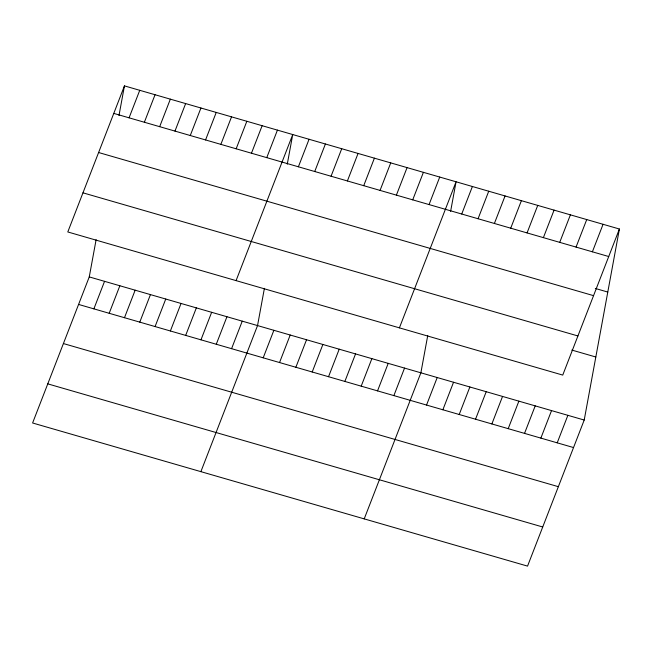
<?xml version="1.0" encoding="UTF-8"?>
<svg xmlns="http://www.w3.org/2000/svg" width="652" height="652" viewBox="0 0 652 652"><rect width="100%" height="100%" fill="white"/><g stroke="black" fill="none" stroke-linecap="round" stroke-linejoin="round"><path stroke-width="0.98" d="M619.4 229.015L562.741 375.087L67.792 231.957L124.45 85.885L619.4 229.015L584.208 420.043L527.549 566.115L32.6 422.985L89.259 276.913L96.121 239.667M118.99 115.494L124.45 85.885M264.402 288.331L257.54 325.584L200.881 471.649M287.279 164.157L292.732 134.548L236.073 280.621M427.736 335.56L420.874 372.814L364.215 518.886M450.613 211.387L456.066 181.778L399.407 327.85M129.072 117.825L139.748 90.302M144.369 122.242L155.046 94.727M159.675 126.667L170.343 99.153M93.88 308.852L104.556 281.338M174.972 131.093L185.641 103.578M109.186 313.278L119.854 285.763M190.27 135.518L200.938 108.004M124.483 317.703L135.151 290.189M205.567 139.944L216.236 112.429M139.781 322.129L150.449 294.614M220.865 144.369L231.542 116.847M155.078 326.554L165.747 299.04M236.163 148.786L246.839 121.272M170.376 330.971L181.052 303.457M251.46 153.212L262.137 125.697M185.673 335.397L196.35 307.883M266.758 157.637L277.434 130.123M200.971 339.822L211.647 312.308M216.268 344.248L226.945 316.733M298.396 166.782L309.064 139.267M231.574 348.673L242.242 321.159M314.729 171.509L325.397 143.994M331.061 176.227L341.729 148.713M263.204 357.818L273.873 330.303M347.394 180.954L358.062 153.44M279.537 362.545L290.205 335.03M363.726 185.681L374.403 158.159M295.869 367.263L306.538 339.749M380.059 190.4L390.735 162.886M312.202 371.99L322.879 344.476M396.392 195.127L407.068 167.613M328.535 376.709L339.211 349.195M412.724 199.846L423.401 172.332M344.867 381.436L355.544 353.922M429.057 204.573L439.733 177.059M361.2 386.155L371.876 358.641M377.532 390.882L388.209 363.368M461.73 214.019L472.398 186.505M393.873 395.601L404.542 368.087M478.063 218.738L488.731 191.223M494.395 223.465L505.064 195.95M426.538 405.055L437.207 377.532M510.728 228.184L521.396 200.669M442.871 409.774L453.539 382.259M527.061 232.911L537.737 205.396M459.204 414.501L469.872 386.986M543.393 237.63L554.07 210.115M475.536 419.22L486.213 391.705M559.726 242.357L570.402 214.842M491.869 423.947L502.545 396.432M576.058 247.084L586.735 219.561M508.201 428.666L518.878 401.151M592.391 251.802L603.067 224.288M524.534 433.393L535.211 405.878M540.867 438.111L551.543 410.597M557.207 442.838L567.876 415.324M113.774 113.399L608.723 256.529M595.3 288.445L607.786 292.055M98.599 152.519L593.556 295.649M82.967 192.829L577.916 335.959M571.804 350.059L595.822 357.003M89.259 276.913L584.208 420.043M78.582 304.435L573.54 447.557M63.407 343.555L558.365 486.685M47.775 383.865L542.725 526.995"/></g></svg>
